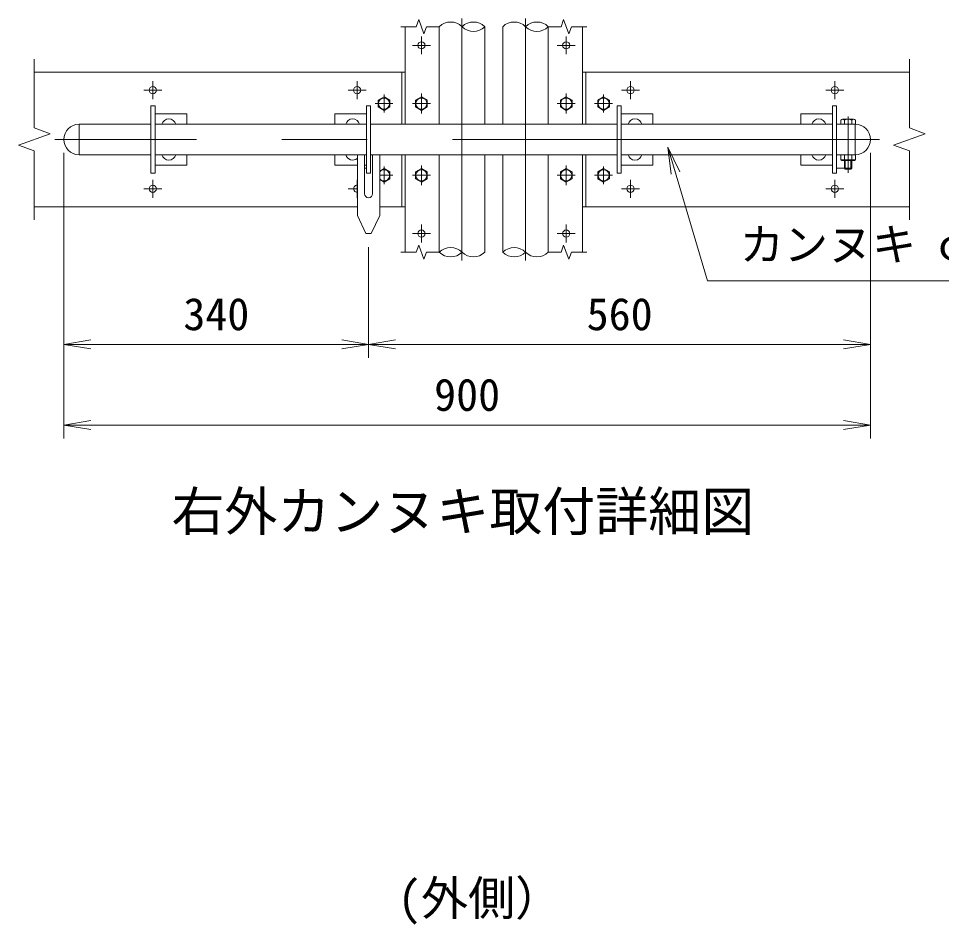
# Model space of a CAD drawing. Units: millimetres, scale not verified, with parts at other scales. Extents: x -6300 to 6300, y -4455 to 4455.
# Drawn here: x 2732 to 4792, y 236 to 2257 of the extents above; entities that cross this region are included whole.
import ezdxf
from ezdxf.enums import TextEntityAlignment as Align

# ---------------------------------------------------------------- set-up
doc = ezdxf.new("R2010")
doc.units = ezdxf.units.MM
doc.header["$LTSCALE"] = 30
doc.linetypes.add('USER1', pattern=[50.8, 31.75, -6.35, 6.35, -6.35])
for name, color, linetype, lineweight in [('0-0_D-STR1', 1, 'Continuous', 18), ('0-1_D-BMK', 2, 'USER1', 13), ('0-5_D-STR3', 3, 'Continuous', 13), ('0-7_D-STR-DIM', 7, 'Continuous', 9), ('0-8_0', 3, 'Continuous', 18), ('0-9_D-STR-TXT', 7, 'Continuous', 9), ('0-A_D-TTL-TXT', 7, 'Continuous', 18)]:
    doc.layers.add(name, color=color, linetype=linetype, lineweight=lineweight)
doc.styles.add('ＭＳ ゴシック', font='')
doc.styles.get('ＭＳ ゴシック').set_extended_font_data('MS Gothic')

# ---------------------------------------------------------------- blocks, each defined once
blk = doc.blocks.new('_Open')
at = {"layer": '0-8_0', "color": 7, "lineweight": 9}
blk.add_line((-30, 5), (0, 0), dxfattribs=at)
blk.add_lwpolyline([(-30, -5), (0, 0), (-30, 0)], dxfattribs=at)

msp = doc.modelspace()

# ---------------------------------------------------------------- linework, layer by layer
at = {"layer": '0-0_D-STR1'}
for p, q in [((3670.95, 2021.35), (3670.95, 2238.93)), ((3772.55, 2021.35), (3772.55, 2238.93)), ((3812.55, 2238.93), (3812.55, 2021.35)), ((3914.15, 2238.93), (3914.15, 2021.35)), ((3670.95, 1735.77), (3670.95, 1953.35)), ((3772.55, 1735.77), (3772.55, 1953.35)), ((3812.55, 1953.35), (3812.55, 1735.77)), ((3914.15, 1953.35), (3914.15, 1735.77))]:
    msp.add_line(p, q, dxfattribs=at)
at = {"layer": '0-1_D-BMK'}
for p, q in [((3721.45, 1717.35), (3721.45, 2257.35)), ((3863.05, 1717.35), (3863.05, 2257.35)), ((3630.95, 2177.4), (3630.95, 2217.3)), ((3954.15, 2177.4), (3954.15, 2217.3)), ((3611, 2197.35), (3650.9, 2197.35)), ((3974.1, 2197.35), (3934.2, 2197.35)), ((3031.55, 2077.4), (3031.55, 2117.3)), ((3487.55, 2077.4), (3487.55, 2117.3)), ((4097.55, 2077.4), (4097.55, 2117.3)), ((4553.55, 2077.4), (4553.55, 2117.3)), ((3011.6, 2097.35), (3051.5, 2097.35)), ((3467.6, 2097.35), (3507.5, 2097.35)), ((3547.55, 2087.35), (3547.55, 2047.35)), ((3630.95, 2089.63), (3630.95, 2045.07)), ((3954.15, 2089.63), (3954.15, 2045.07)), ((4037.55, 2087.35), (4037.55, 2047.35)), ((4117.5, 2097.35), (4077.6, 2097.35)), ((4573.5, 2097.35), (4533.6, 2097.35)), ((3527.55, 2067.35), (3567.55, 2067.35)), ((3610.95, 2067.35), (3650.95, 2067.35)), ((3974.15, 2067.35), (3934.15, 2067.35)), ((4057.55, 2067.35), (4017.55, 2067.35)), ((4583.05, 2038.84), (4583.05, 1913.04)), ((4653.05, 1987.35), (2813.05, 1987.35)), ((3547.55, 1927.35), (3547.55, 1887.35)), ((3630.95, 1929.63), (3630.95, 1885.07)), ((3954.15, 1929.63), (3954.15, 1885.07)), ((4037.55, 1927.35), (4037.55, 1887.35)), ((3031.55, 1897.3), (3031.55, 1857.4)), ((3487.55, 1897.3), (3487.55, 1857.4)), ((3538.05, 1907.35), (3567.55, 1907.35)), ((3610.95, 1907.35), (3650.95, 1907.35)), ((3974.15, 1907.35), (3934.15, 1907.35)), ((4057.55, 1907.35), (4017.55, 1907.35)), ((4097.55, 1897.3), (4097.55, 1857.4)), ((4553.55, 1897.3), (4553.55, 1857.4)), ((3011.6, 1877.35), (3051.5, 1877.35)), ((3467.6, 1877.35), (3488.05, 1877.35)), ((4117.5, 1877.35), (4077.6, 1877.35)), ((4573.5, 1877.35), (4533.6, 1877.35)), ((3630.95, 1797.3), (3630.95, 1757.4)), ((3954.15, 1797.3), (3954.15, 1757.4)), ((3611, 1777.35), (3650.9, 1777.35)), ((3974.1, 1777.35), (3934.2, 1777.35))]:
    msp.add_line(p, q, dxfattribs=at)
at = {"layer": '0-5_D-STR3'}
for p, q in [((3594.95, 2021.35), (3594.95, 2238.93)), ((3990.15, 2021.35), (3990.15, 2238.93)), ((2767.09, 2137.35), (3594.95, 2137.35)), ((3587.55, 2137.35), (3587.55, 2021.35)), ((4719.9, 2137.35), (3990.15, 2137.35)), ((3997.55, 2137.35), (3997.55, 2021.35)), ((3027.55, 2062.35), (3027.55, 1912.35)), ((3027.55, 2062.35), (3036.55, 2062.35)), ((3036.55, 2062.35), (3036.55, 1912.35)), ((3508.55, 2062.35), (3508.55, 1912.35)), ((3517.55, 2062.35), (3508.55, 2062.35)), ((3517.55, 2062.35), (3517.55, 1912.35)), ((4067.55, 2062.35), (4067.55, 1912.35)), ((4067.55, 2062.35), (4076.55, 2062.35)), ((4076.55, 2062.35), (4076.55, 1912.35)), ((4548.55, 2062.35), (4548.55, 1912.35)), ((4557.55, 2062.35), (4548.55, 2062.35)), ((4557.55, 2062.35), (4557.55, 1912.35)), ((3036.55, 2044.35), (3107.55, 2044.35)), ((3107.55, 2044.35), (3107.55, 2021.35)), ((3437.55, 2044.35), (3437.55, 2021.35)), ((3508.55, 2044.35), (3437.55, 2044.35)), ((4076.55, 2044.35), (4147.55, 2044.35)), ((4147.55, 2044.35), (4147.55, 2021.35)), ((4477.55, 2044.35), (4477.55, 2021.35)), ((4548.55, 2044.35), (4477.55, 2044.35)), ((2867.05, 2021.35), (2867.05, 1953.35)), ((3027.55, 2021.35), (2867.05, 2021.35)), ((3508.55, 2021.35), (3036.55, 2021.35)), ((4067.55, 2021.35), (3517.55, 2021.35)), ((4548.55, 2021.35), (4076.55, 2021.35)), ((4599.05, 2021.35), (4557.55, 2021.35)), ((4566.85, 2030.75), (4566.85, 2021.35)), ((4595.17, 2032.35), (4570.65, 2032.35)), ((4575.05, 2030.75), (4575.05, 2021.35)), ((4591.05, 2030.75), (4591.05, 2021.35)), ((4599.05, 2021.35), (4599.05, 1953.35)), ((4599.25, 2030.75), (4599.25, 2021.35)), ((3027.55, 1953.35), (2867.05, 1953.35)), ((3508.55, 1953.35), (3036.55, 1953.35)), ((3107.55, 1953.35), (3107.55, 1930.35)), ((3437.55, 1953.35), (3437.55, 1930.35)), ((3488.05, 1953.35), (3488.05, 1817.35)), ((3504.05, 1953.35), (3504.05, 1866.35)), ((4067.55, 1953.35), (3517.55, 1953.35)), ((3522.05, 1953.35), (3522.05, 1866.35)), ((3538.05, 1953.35), (3538.05, 1817.35)), ((3587.55, 1953.35), (3587.55, 1837.35)), ((3594.95, 1735.77), (3594.95, 1953.35)), ((3990.15, 1735.77), (3990.15, 1953.35)), ((3997.55, 1953.35), (3997.55, 1837.35)), ((4548.55, 1953.35), (4076.55, 1953.35)), ((4147.55, 1953.35), (4147.55, 1930.35)), ((4477.55, 1953.35), (4477.55, 1930.35)), ((4599.05, 1953.35), (4557.55, 1953.35)), ((4566.85, 1953.35), (4566.85, 1941.95)), ((4599.25, 1941.95), (4566.85, 1941.95)), ((4595.92, 1940.35), (4570.75, 1940.35)), ((4575.05, 1953.35), (4575.05, 1941.95)), ((4575.05, 1940.35), (4575.05, 1922.95)), ((4576.65, 1940.35), (4576.65, 1921.35)), ((4589.45, 1940.35), (4589.45, 1921.35)), ((4591.05, 1953.35), (4591.05, 1941.95)), ((4591.05, 1940.35), (4591.05, 1922.95)), ((4599.25, 1953.35), (4599.25, 1941.95)), ((3036.55, 1930.35), (3107.55, 1930.35)), ((3488.05, 1930.35), (3437.55, 1930.35)), ((3508.55, 1930.35), (3504.05, 1930.35)), ((3508.55, 1923.59), (3504.05, 1923.59)), ((4076.55, 1930.35), (4147.55, 1930.35)), ((4548.55, 1930.35), (4477.55, 1930.35)), ((4557.55, 1923.59), (4575.05, 1923.59)), ((4591.05, 1922.95), (4575.05, 1922.95)), ((4576.65, 1921.35), (4575.05, 1922.95)), ((4589.45, 1921.35), (4576.65, 1921.35)), ((4589.45, 1921.35), (4591.05, 1922.95)), ((3027.55, 1912.35), (3036.55, 1912.35)), ((3517.55, 1912.35), (3508.55, 1912.35)), ((4067.55, 1912.35), (4076.55, 1912.35)), ((4557.55, 1912.35), (4548.55, 1912.35)), ((2767.09, 1837.35), (3488.05, 1837.35)), ((3538.05, 1837.35), (3594.95, 1837.35)), ((4719.9, 1837.35), (3990.15, 1837.35)), ((3507.05, 1777.35), (3488.05, 1817.35)), ((3519.05, 1777.35), (3538.05, 1817.35)), ((3519.05, 1777.35), (3507.05, 1777.35))]:
    msp.add_line(p, q, dxfattribs=at)
for points in [[(3534.55, 2074.86), (3547.55, 2082.36), (3560.55, 2074.86), (3560.55, 2059.85), (3547.55, 2052.34), (3534.55, 2059.85)], [(3617.95, 2074.86), (3630.95, 2082.36), (3643.95, 2074.86), (3643.95, 2059.85), (3630.95, 2052.34), (3617.95, 2059.85)], [(3967.15, 2074.86), (3954.15, 2082.36), (3941.15, 2074.86), (3941.15, 2059.85), (3954.15, 2052.34), (3967.15, 2059.85)], [(4050.55, 2074.86), (4037.55, 2082.36), (4024.55, 2074.86), (4024.55, 2059.85), (4037.55, 2052.34), (4050.55, 2059.85)], [(3617.95, 1914.86), (3630.95, 1922.36), (3643.95, 1914.86), (3643.95, 1899.85), (3630.95, 1892.34), (3617.95, 1899.85)], [(3967.15, 1914.86), (3954.15, 1922.36), (3941.15, 1914.86), (3941.15, 1899.85), (3954.15, 1892.34), (3967.15, 1899.85)], [(4050.55, 1914.86), (4037.55, 1922.36), (4024.55, 1914.86), (4024.55, 1899.85), (4037.55, 1892.34), (4050.55, 1899.85)]]:
    msp.add_lwpolyline(points, close=True, dxfattribs=at)
msp.add_lwpolyline([(3538.05, 1916.88), (3547.55, 1922.36), (3560.55, 1914.86), (3560.55, 1899.85), (3547.55, 1892.34), (3538.05, 1897.82)], dxfattribs=at)
for centre, radius in [((3630.95, 2197.35), 8), ((3954.15, 2197.35), 8), ((3031.55, 2097.35), 8), ((3487.55, 2097.35), 8), ((4097.55, 2097.35), 8), ((4553.55, 2097.35), 8), ((3547.55, 2067.35), 12.5), ((3630.95, 2067.35), 12.5), ((3954.15, 2067.35), 12.5), ((4037.55, 2067.35), 12.5), ((3630.95, 1907.35), 12.5), ((3954.15, 1907.35), 12.5), ((4037.55, 1907.35), 12.5), ((3031.55, 1877.35), 8), ((4097.55, 1877.35), 8), ((4553.55, 1877.35), 8), ((3630.95, 1777.35), 8), ((3954.15, 1777.35), 8)]:
    msp.add_circle(centre, radius, dxfattribs=at)
for centre, radius, start, end in [((2867.05, 1987.35), 34, 90, 270), ((3067.55, 2017.35), 16, 14.47751, 165.52249), ((3477.55, 2017.35), 16, 14.47751, 165.52249), ((4107.55, 2017.35), 16, 14.47751, 165.52249), ((4517.55, 2017.35), 16, 14.47751, 165.52249), ((4570.95, 2026.33), 6.03, 47.18249, 132.81751), ((4583.05, 2011.55), 20.8, 67.38014, 112.61986), ((4595.15, 2026.3), 6.05, 47.363, 132.637), ((4599.05, 1987.35), 34, 270, 90), ((3067.55, 1957.35), 16, 194.47751, 345.52249), ((3477.55, 1957.35), 16, 194.47751, 311.0145), ((4107.55, 1957.35), 16, 194.47751, 345.52249), ((4517.55, 1957.35), 16, 194.47751, 345.52249), ((4570.95, 1946.39), 6.04, 227.28053, 312.71947), ((4583.05, 1961.15), 20.8, 247.38014, 292.61986), ((4595.15, 1946.22), 5.92, 226.1605, 313.8395), ((3547.55, 1907.35), 12.5, 220.54005, 139.45995), ((3487.55, 1877.35), 8, 86.41236, 273.58764), ((3513.05, 1866.35), 9, 180, 0)]:
    msp.add_arc(centre, radius, start, end, dxfattribs=at)
at = {"layer": '0-7_D-STR-DIM'}
for p, q in [((3619.41, 2238.93), (3625.18, 2254.79)), ((3625.18, 2254.79), (3636.72, 2223.07)), ((3942.61, 2238.93), (3948.38, 2254.79)), ((3948.38, 2254.79), (3959.92, 2223.07)), ((3619.41, 2238.93), (3585.35, 2238.93)), ((3636.72, 2223.07), (3642.49, 2238.93)), ((3670.95, 2238.93), (3642.49, 2238.93)), ((3942.61, 2238.93), (3914.15, 2238.93)), ((3959.92, 2223.07), (3965.69, 2238.93)), ((3999.75, 2238.93), (3965.69, 2238.93)), ((2767.09, 2166.77), (2767.09, 2013)), ((4719.9, 2166.77), (4719.9, 2013)), ((2731.85, 1974.53), (2802.33, 2000.18)), ((2802.33, 2000.18), (2767.09, 2013)), ((4684.66, 1974.53), (4755.13, 2000.18)), ((4755.13, 2000.18), (4719.9, 2013)), ((2767.09, 1961.7), (2731.85, 1974.53)), ((2767.09, 1961.7), (2767.09, 1807.93)), ((2833.05, 1957.35), (2833.05, 1500.01)), ((2833.05, 1957.35), (2833.05, 1320.01)), ((4633.05, 1957.35), (4633.05, 1500.01)), ((4633.05, 1957.35), (4633.05, 1320.01)), ((4719.9, 1961.7), (4684.66, 1974.53)), ((4719.9, 1961.7), (4719.9, 1807.93)), ((3619.41, 1735.77), (3625.18, 1751.63)), ((3625.18, 1751.63), (3636.72, 1719.91)), ((3942.61, 1735.77), (3948.38, 1751.63)), ((3948.38, 1751.63), (3959.92, 1719.91)), ((3513.05, 1747.35), (3513.05, 1500.01)), ((3513.05, 1747.35), (3513.05, 1500.01)), ((3619.41, 1735.77), (3585.35, 1735.77)), ((3636.72, 1719.91), (3642.49, 1735.77)), ((3670.95, 1735.77), (3642.49, 1735.77)), ((3942.61, 1735.77), (3914.15, 1735.77)), ((3959.92, 1719.91), (3965.69, 1735.77)), ((3999.75, 1735.77), (3965.69, 1735.77)), ((2893.05, 1530.01), (3453.05, 1530.01)), ((3573.05, 1530.01), (4573.05, 1530.01)), ((2893.05, 1350.01), (4573.05, 1350.01))]:
    msp.add_line(p, q, dxfattribs=at)
for centre, start, end in [((3696.35, 2213.37), 45.18146, 134.81854), ((3747.15, 2213.37), 45.18146, 134.81854), ((3837.95, 2213.37), 45.18146, 134.81854), ((3888.75, 2213.37), 45.18146, 134.81854), ((3747.15, 2264.49), 225.18146, 314.81854), ((3888.75, 2264.49), 225.18146, 314.81854), ((3696.35, 1710.21), 45.18146, 134.81854), ((3696.35, 1761.33), 225.18146, 314.81854), ((3747.15, 1761.33), 225.18146, 314.81854), ((3837.95, 1710.21), 45.18146, 134.81854), ((3837.95, 1761.33), 225.18146, 314.81854), ((3888.75, 1761.33), 225.18146, 314.81854)]:
    msp.add_arc(centre, 36.03, start, end, dxfattribs=at)
at = {"layer": '0-9_D-STR-TXT'}
msp.add_lwpolyline([(5261.61, 1672.09), (4269.61, 1672.09), (4181.66, 1968.23)], dxfattribs=at)

# ---------------------------------------------------------------- block references
at = {"layer": '0-7_D-STR-DIM', "xscale": 2, "yscale": 2, "rotation": 180}
for p in [(2833.05, 1530.01), (3513.05, 1530.01), (2833.05, 1350.01)]:
    msp.add_blockref('_Open', p, dxfattribs=at)
at = {"layer": '0-7_D-STR-DIM', "xscale": 2, "yscale": 2}
for p in [(3513.05, 1530.01), (4633.05, 1530.01), (4633.05, 1350.01)]:
    msp.add_blockref('_Open', p, dxfattribs=at)
at = {"layer": '0-9_D-STR-TXT', "xscale": 2, "yscale": 2, "rotation": 106.54099}
msp.add_blockref('_Open', (4181.09, 1970.15), dxfattribs=at)

# ---------------------------------------------------------------- texts
at = {"layer": '0-7_D-STR-DIM', "style": 'ＭＳ ゴシック'}
for s, p in [('340', (3099.74, 1540.13)), ('560', (3999.74, 1540.13)), ('900', (3659.36, 1360.13))]:
    msp.add_text(s, height=72.14, dxfattribs=at).set_placement(p, align=Align.BOTTOM_LEFT)
at = {"layer": '0-9_D-STR-TXT', "style": 'ＭＳ ゴシック'}
msp.add_text('カンヌキ φ34.0x2.3', height=72.14, dxfattribs=at).set_placement((4341.43, 1695.53), align=Align.BOTTOM_LEFT)
at = {"layer": '0-A_D-TTL-TXT', "style": 'ＭＳ ゴシック'}
for s, height, p in [('右外カンヌキ取付詳細図', 86.66, (3073.26, 1088.21)), ('(外側）', 76.98, (3577.7, 233.06))]:
    msp.add_text(s, height=height, dxfattribs=at).set_placement(p, align=Align.BOTTOM_LEFT)

doc.saveas('drawing.dxf')
